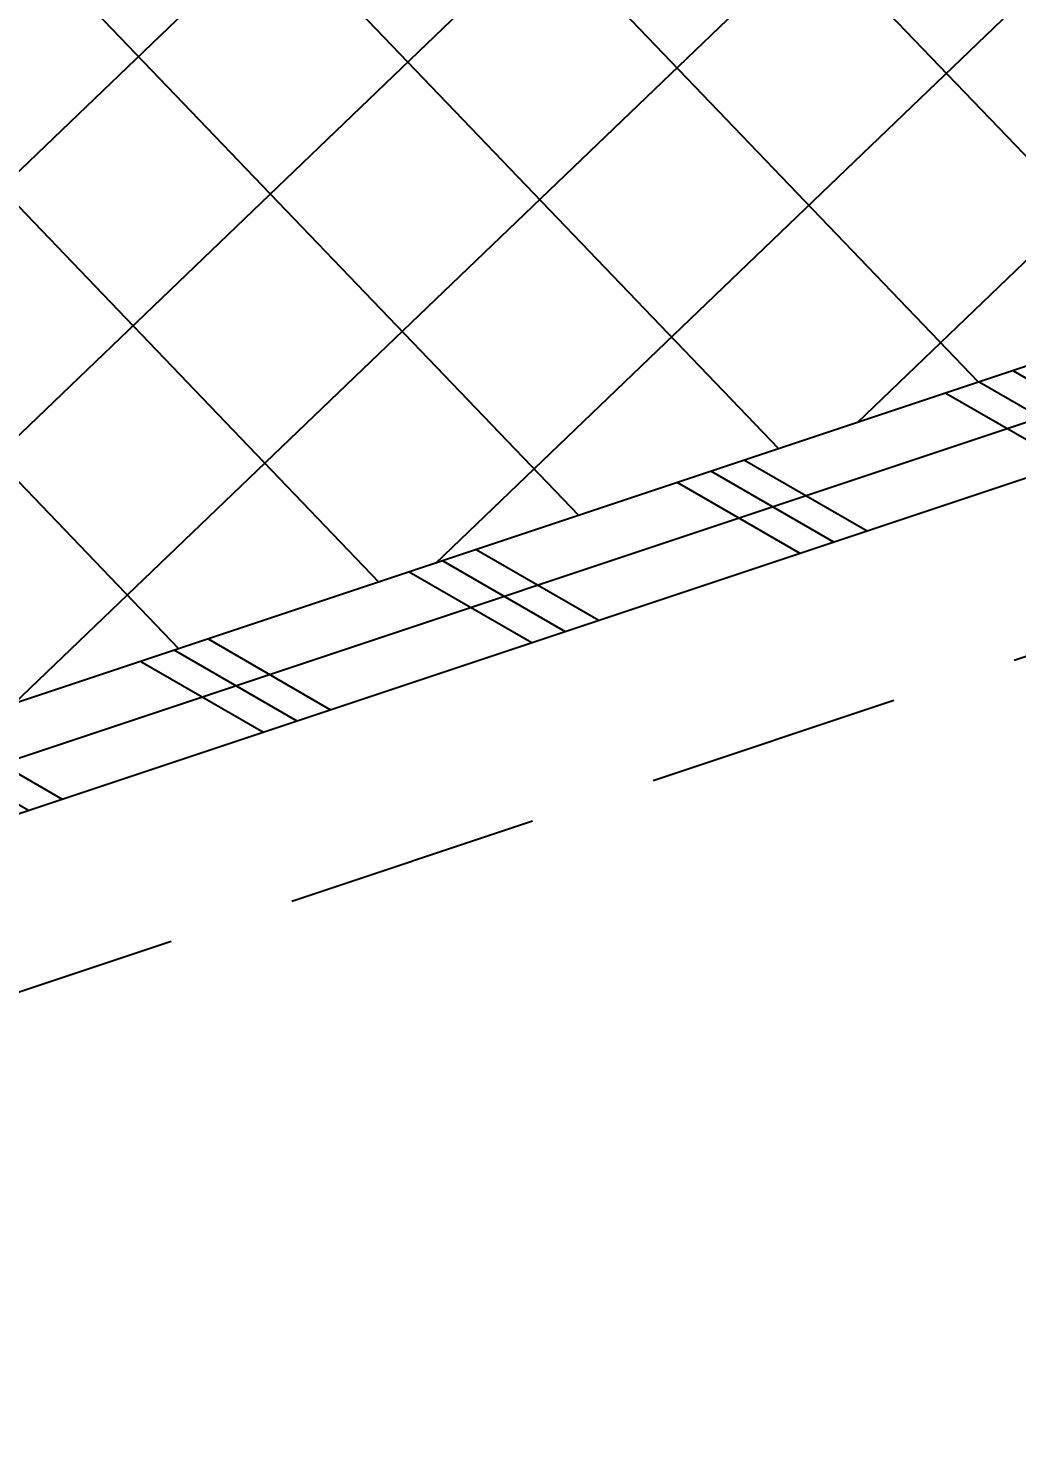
# Model space of a CAD drawing. Header units: inches. Extents: x -2661 to 42767, y -1222 to 9099.
# Drawn here: x 719.2 to 725.04, y 2329.69 to 2338 of the extents above; entities that cross this region are included whole.
import ezdxf
from ezdxf import colors
from ezdxf.entities.mleader import LeaderData, LeaderLine
from ezdxf.math import Vec2, Vec3

# ---------------------------------------------------------------- set-up
doc = ezdxf.new("R2010")
doc.units = ezdxf.units.IN
doc.header["$LTSCALE"] = 12
doc.header["$MEASUREMENT"] = 0
doc.linetypes.add('HIDDEN2', pattern=[0.1875, 0.125, -0.0625])
for name, color, linetype in [('S-ANNO-NOTE', 4, 'CONTINUOUS'), ('S-ARCH-FINISHES', 1, 'HIDDEN2'), ('S-WOOD', 3, 'CONTINUOUS')]:
    doc.layers.add(name, color=color, linetype=linetype)
doc.layers.add('S-HATCH1', color=1, linetype='CONTINUOUS', transparency=0.5)
doc.styles.add('Arial', font='arial.ttf', dxfattribs={"width": 0.85})

msp = doc.modelspace()

# ---------------------------------------------------------------- hatches: boundary and pattern name
at = {"layer": 'S-HATCH1'}
h = msp.add_hatch(dxfattribs=at)
h.set_pattern_fill('ANSI37', color=252, scale=9, angle=358.81, style=0)
h.set_pattern_definition([(43.81, (-9182.6961, 514.5788), (-0.77880278, 0.81184434), []), (133.81, (-9182.6961, 514.5788), (-0.81184434, -0.77880278), [])])
h.paths.add_polyline_path([(697.27892, 2336.47764), (697.27892, 2331.96566), (696.50057, 2331.77637), (698.05727, 2331.3978), (697.27892, 2331.20851), (697.27892, 2326.72728), (730.50917, 2337.80403), (730.50917, 2347.55438)])
at = {"layer": 'S-WOOD'}
h = msp.add_hatch(dxfattribs=at)
h.set_pattern_fill('PLAST', color=1, scale=5, angle=330, style=0)
h.set_pattern_definition([(330, (6633.9808, 2445.9081), (0.625, 1.08253175), []), (330, (6634.0589, 2446.0434), (0.625, 1.08253175), []), (330, (6634.137, 2446.1788), (0.625, 1.08253175), [])])
h.paths.add_polyline_path([(697.27892, 2326.06847), (730.50917, 2337.14522), (730.50917, 2337.80403), (697.27892, 2326.72728)])

# ---------------------------------------------------------------- linework, layer by layer
at = {"layer": 'S-ARCH-FINISHES'}
msp.add_lwpolyline([(697.27892, 2325.01438), (728.19667, 2335.3203)], dxfattribs=at)
at = {"layer": 'S-WOOD', "color": 1}
msp.add_line((697.27892, 2326.39788), (730.50917, 2337.47462), dxfattribs=at)
at = {"layer": 'S-WOOD'}
msp.add_lwpolyline([(697.27892, 2326.06847), (730.50917, 2337.14522), (730.50917, 2337.80403), (697.27892, 2326.72728)], close=True, dxfattribs=at)

# ---------------------------------------------------------------- leaders
at = {"layer": 'S-ANNO-NOTE'}
ml = msp.add_multileader_mtext('Standard', dxfattribs=at)
ml.set_content('\\A1;BEVELED 3x TOP PLATE', color=4, style='Arial')
ml.set_leader_properties(color=2)
ml.build(insert=Vec2(0, 0))
ml.multileader.update_dxf_attribs({"dogleg_length": 0.125, "arrow_head_size": 1.3125, "scale": 12})
ctx = ml.context
ctx.base_point, ctx.scale, ctx.char_height, ctx.arrow_head_size, ctx.landing_gap_size, ctx.plane_origin = Vec3(785.26801, 2334.66938), 12, 1.125, 1.3125, 1.08, Vec3(240.38596, 2535.53484)
ctx.text_align_type = 2
notes = []
notes.append((ctx, [(0, (1, 1, 0), (804.4237, 2334.66938), (-1, 0), 1.5, [(0, [(816.8137, 2343.12784)], 0, [])])]))
ctx.mtext.insert, ctx.mtext.width, ctx.mtext.defined_height, ctx.mtext.alignment, ctx.mtext.flow_direction = Vec3(801.8437, 2335.24185), 18.2926016, 4.37074, 3, 5
for ctx, leaders in notes:
    for number, flags, end, landing, length, lines in leaders:
        leader = LeaderData()
        leader.index, (leader.has_last_leader_line, leader.has_dogleg_vector, leader.attachment_direction) = number, flags
        leader.last_leader_point, leader.dogleg_vector, leader.dogleg_length = Vec3(end), Vec3(landing), length
        for number, points, colour, breaks in lines:
            line = LeaderLine()
            line.index, line.vertices, line.color, line.breaks = number, Vec3.list(points), colors.encode_raw_color(colour), breaks
            leader.lines.append(line)
        ctx.leaders.append(leader)

doc.saveas('drawing.dxf')
